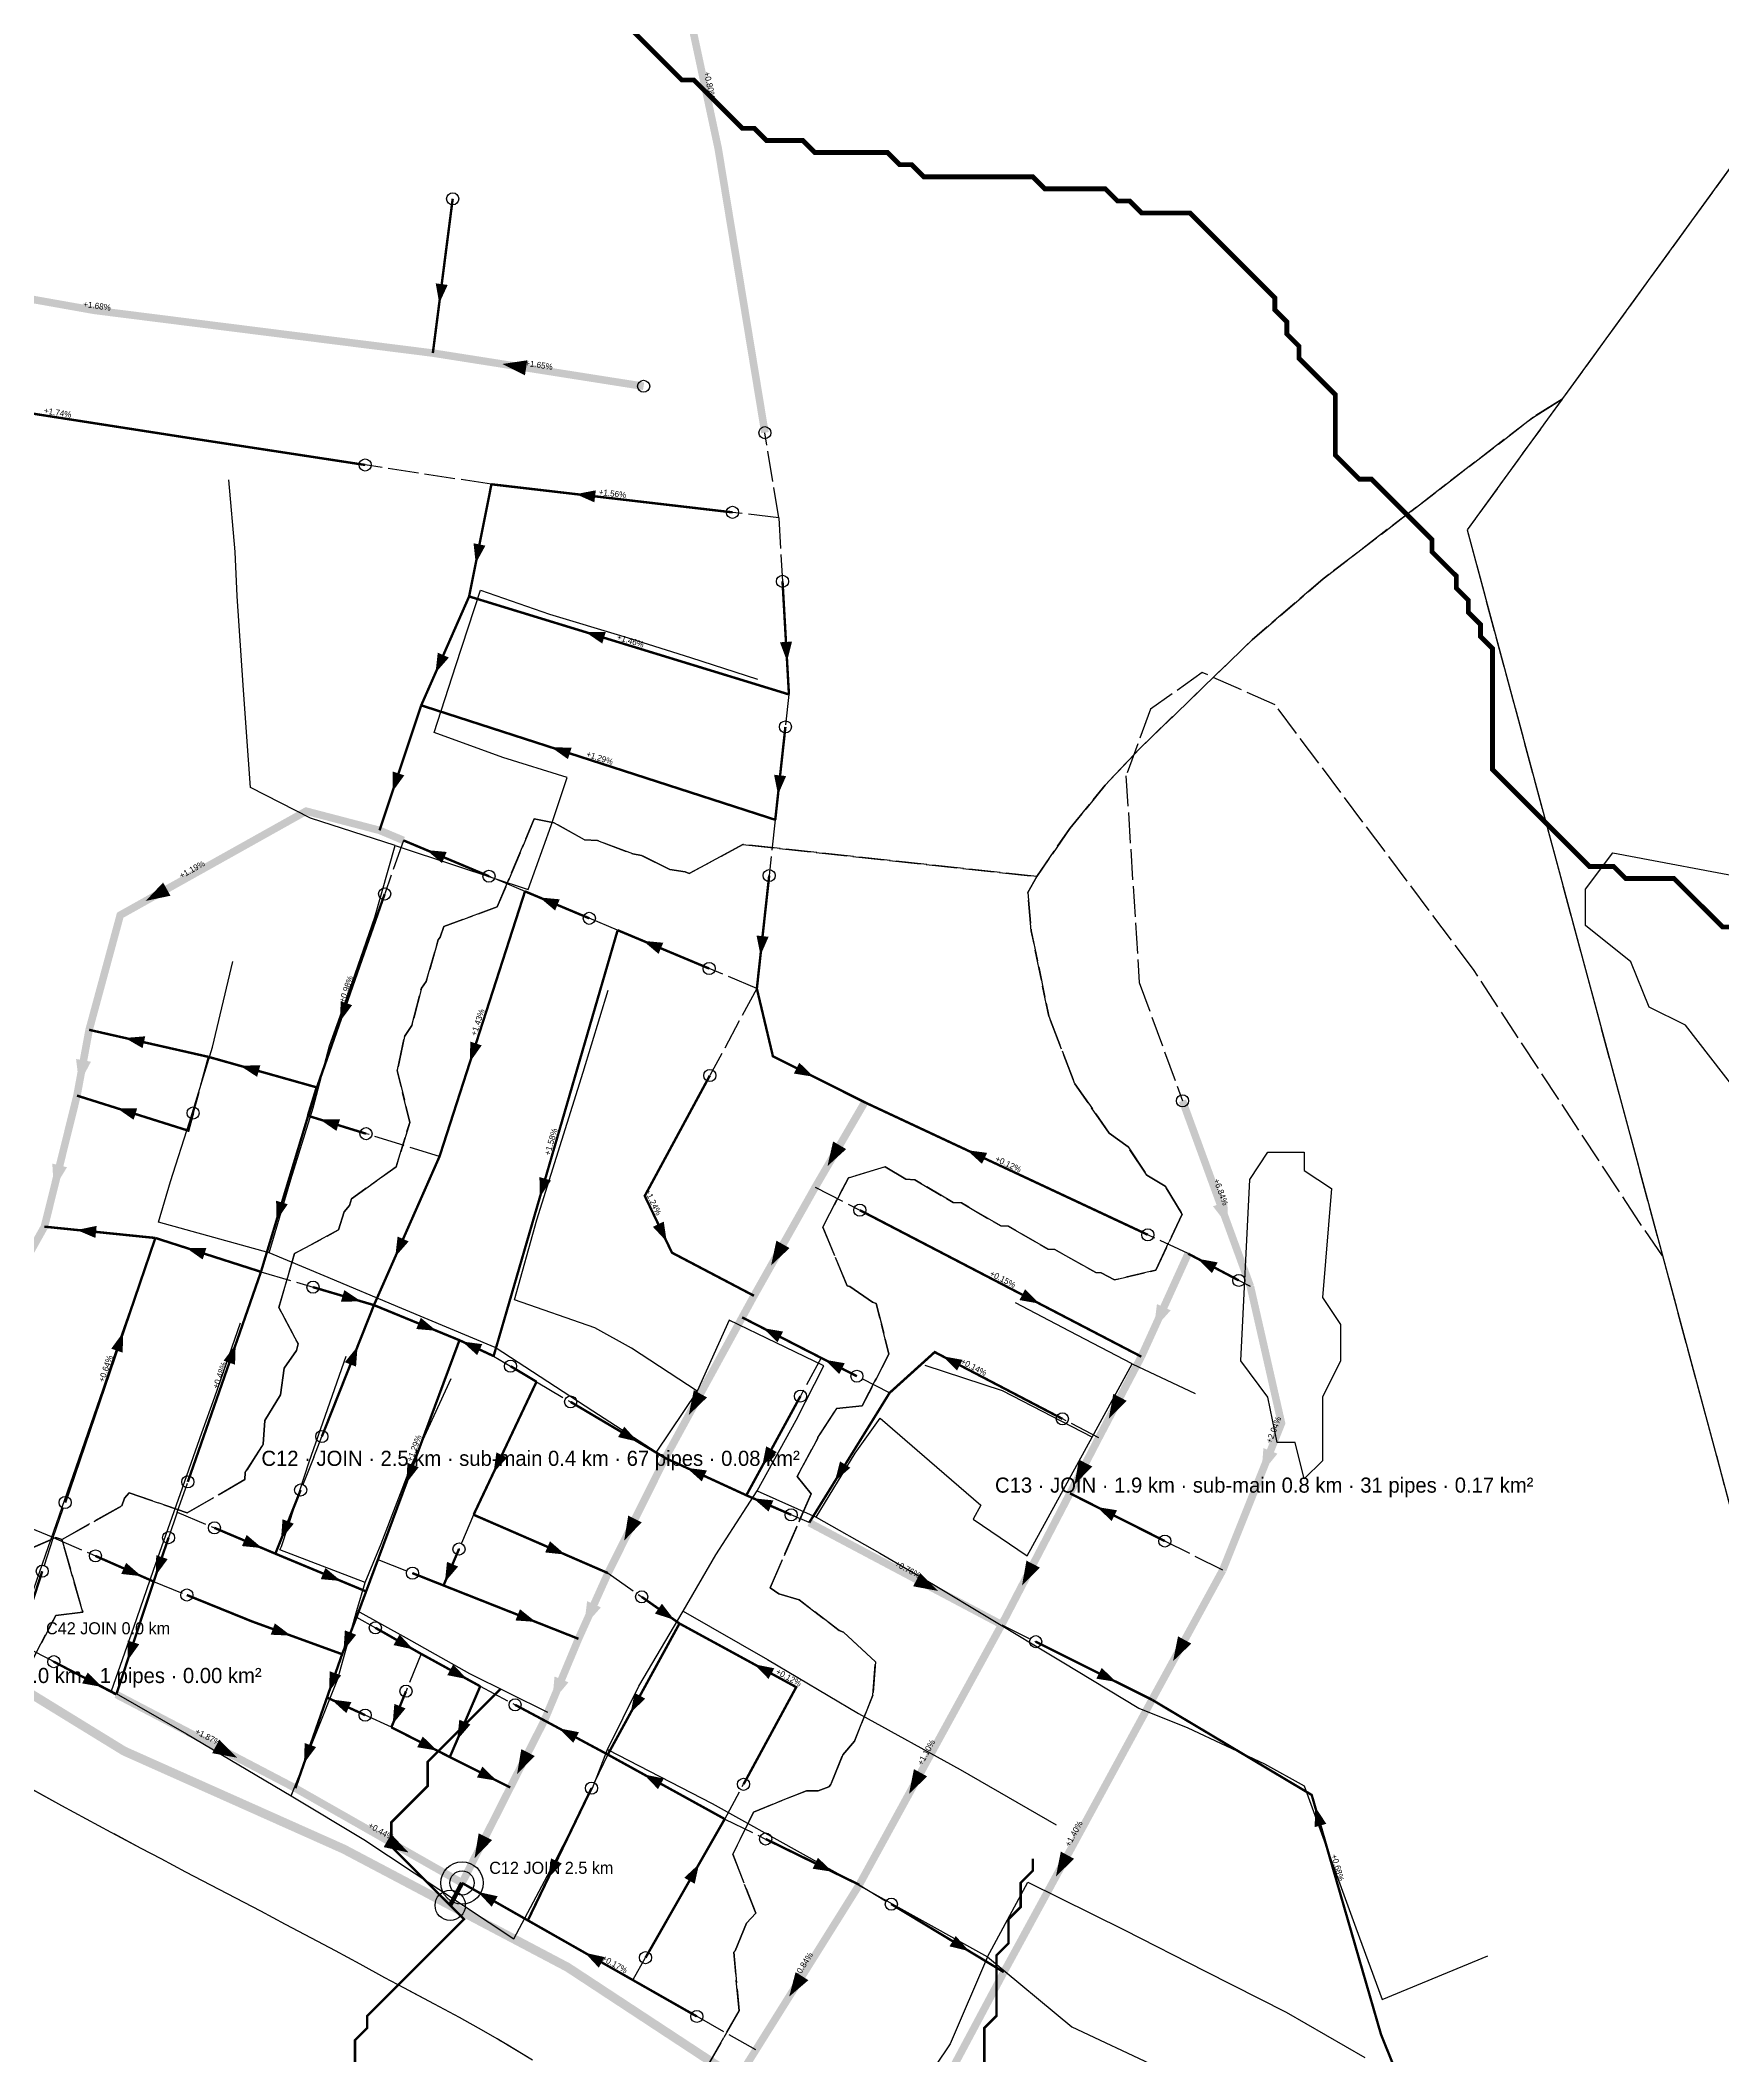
# Model space of a CAD drawing. Header units: metres. Extents: x 442821 to 452274, y 2561971 to 2571293.
# Drawn here: x 450736 to 451292, y 2567239 to 2567906 of the extents above; entities that cross this region are included whole.
import ezdxf
from ezdxf.enums import TextEntityAlignment as Align

# ---------------------------------------------------------------- set-up
doc = ezdxf.new("R2010")
doc.units = ezdxf.units.M
doc.header["$LTSCALE"] = 8
doc.linetypes.add('DASHDOT', pattern=[3.556, 2.54, -0.508, 0, -0.508])
doc.linetypes.add('DASHED', pattern=[1.524, 1.27, -0.254])
for name, color, linetype in [('A_ARROWS', 7, 'Continuous'), ('A_BUILT_2006', 252, 'Continuous'), ('A_CATCH_LABEL', 7, 'Continuous'), ('A_CATCHMENTS', 7, 'Continuous'), ('A_DROPPED', 1, 'Continuous'), ('A_ENVELOPE', 3, 'Continuous'), ('A_GRADIENT', 8, 'Continuous'), ('A_HEAD_GAP', 8, 'Continuous'), ('A_HEADS', 8, 'Continuous'), ('A_JOIN_LINK', 6, 'Continuous'), ('A_MAIN_PIPE', 5, 'Continuous'), ('A_OUTLET_LABEL', 7, 'Continuous'), ('A_OUTLETS', 7, 'Continuous'), ('A_STREAMS', 5, 'Continuous'), ('A_WADI', 4, 'Continuous')]:
    doc.layers.add(name, color=color, linetype=linetype)

msp = doc.modelspace()

# ---------------------------------------------------------------- linework, layer by layer
at = {"layer": 'A_ARROWS', "color": 2}
for points in [[(450867.85, 2567818.76), (450866.68, 2567825.36), (450870.65, 2567824.85)], [(450888.66, 2567798.7), (450896.96, 2567799.92), (450896.18, 2567794.98)], [(450913.01, 2567755.67), (450919.6, 2567756.92), (450919.13, 2567752.94)], [(450879.9, 2567732.74), (450879.19, 2567739.41), (450883.11, 2567738.63)], [(450916.2, 2567710.04), (450922.9, 2567710.08), (450921.73, 2567706.25)], [(450866.62, 2567696.56), (450867.36, 2567703.23), (450871.03, 2567701.62)], [(450982.83, 2567700.39), (450980.47, 2567706.67), (450984.46, 2567706.89)], [(450904.9, 2567671.91), (450911.61, 2567671.85), (450910.38, 2567668.04)], [(450852.37, 2567657.21), (450852.49, 2567663.92), (450856.28, 2567662.65)], [(450979.84, 2567656.28), (450978.54, 2567662.86), (450982.52, 2567662.43)], [(450863.63, 2567637.96), (450870.31, 2567637.33), (450868.76, 2567633.64)], [(450770.8, 2567621.14), (450776.56, 2567627.22), (450779, 2567622.86)], [(450835.04, 2567581.28), (450835.27, 2567587.98), (450839.05, 2567586.66)], [(450763.97, 2567575.82), (450770.65, 2567576.36), (450769.77, 2567572.46)], [(450748.79, 2567560.55), (450747.79, 2567568.87), (450752.7, 2567567.96)], [(450802.02, 2567566.62), (450808.72, 2567566.81), (450807.63, 2567562.96)], [(450761.3, 2567552.6), (450768.01, 2567552.59), (450766.81, 2567548.77)], [(450828.34, 2567548.89), (450835.04, 2567548.91), (450833.86, 2567545.09)], [(450740.43, 2567525.91), (450739.93, 2567534.27), (450744.79, 2567533.07)], [(450813.99, 2567515.29), (450813.93, 2567521.99), (450817.76, 2567520.83)], [(450748.02, 2567512.33), (450754.59, 2567513.67), (450754.18, 2567509.69)], [(450784.15, 2567506.42), (450790.86, 2567506.37), (450789.64, 2567502.56)], [(450763.37, 2567478.47), (450763.19, 2567471.77), (450759.41, 2567473.06)], [(450800.55, 2567474.47), (450800.34, 2567467.77), (450796.56, 2567469.09)]]:
    msp.add_solid(points, dxfattribs=at)
at = {"layer": 'A_ARROWS', "color": 3}
for points in [[(450901.01, 2567622.29), (450907.69, 2567621.66), (450906.14, 2567617.97)], [(450974.04, 2567603.12), (450972.74, 2567609.7), (450976.72, 2567609.27)], [(450935.23, 2567607.94), (450941.9, 2567607.31), (450940.36, 2567603.62)], [(450878.03, 2567567.9), (450878.09, 2567574.61), (450881.89, 2567573.38)], [(450991.7, 2567562.97), (450985.09, 2567564.05), (450986.88, 2567567.63)], [(450996.18, 2567533.42), (450998.05, 2567541.59), (451002.37, 2567539.07)], [(451042.31, 2567538.72), (451048.96, 2567537.82), (451047.26, 2567534.19)], [(450901.1, 2567523.12), (450900.97, 2567529.82), (450904.81, 2567528.7)], [(450943.04, 2567508.46), (450938.47, 2567513.37), (450942.07, 2567515.1)], [(450853.32, 2567503.49), (450854.08, 2567510.15), (450857.74, 2567508.53)], [(450977.55, 2567500.59), (450979.3, 2567508.79), (450983.66, 2567506.34)], [(450842.04, 2567488.72), (450835.34, 2567488.61), (450836.47, 2567492.45)], [(450866.92, 2567478.98), (450860.24, 2567479.57), (450861.76, 2567483.27)], [(450875.42, 2567475.44), (450882.06, 2567474.56), (450880.38, 2567470.94)], [(450974.89, 2567479.87), (450981.5, 2567478.73), (450979.67, 2567475.17)], [(450840.84, 2567473.81), (450840.34, 2567467.13), (450836.63, 2567468.6)], [(450995.3, 2567469.41), (451001.9, 2567468.26), (451000.08, 2567464.7)], [(450950.34, 2567451.13), (450951.99, 2567459.35), (450956.37, 2567456.95)], [(450933.5, 2567442.3), (450926.97, 2567443.84), (450929.01, 2567447.28)], [(450856.97, 2567428.6), (450857.33, 2567435.3), (450861.08, 2567433.9)], [(450885.82, 2567432.13), (450886.74, 2567438.77), (450890.36, 2567437.06)], [(450974.61, 2567434.2), (450975.92, 2567440.77), (450979.44, 2567438.86)], [(450949.66, 2567433.66), (450956.31, 2567432.8), (450954.64, 2567429.17)], [(450971.63, 2567423.6), (450978.3, 2567422.89), (450976.71, 2567419.22)], [(450815.54, 2567409.98), (450816.04, 2567416.66), (450819.76, 2567415.19)], [(450928.99, 2567409.6), (450930.31, 2567417.87), (450934.79, 2567415.65)], [(450809.3, 2567407.13), (450802.62, 2567407.79), (450804.19, 2567411.47)], [(450909.53, 2567404.97), (450902.87, 2567405.69), (450904.46, 2567409.36)], [(450769.4, 2567397.84), (450762.73, 2567398.58), (450764.34, 2567402.24)], [(450774.12, 2567398.08), (450774.29, 2567404.78), (450778.08, 2567403.49)], [(450869.74, 2567395.91), (450870.41, 2567402.58), (450874.09, 2567401.01)], [(450835.36, 2567396.24), (450828.69, 2567396.86), (450830.22, 2567400.55)], [(450915.73, 2567381.25), (450916.73, 2567389.57), (450921.29, 2567387.52)], [(450945.54, 2567383.4), (450939.15, 2567385.45), (450941.46, 2567388.72)], [(450818.83, 2567378.18), (450812.13, 2567378.48), (450813.5, 2567382.24)], [(450899.75, 2567382.71), (450893.06, 2567383.2), (450894.53, 2567386.92)], [(450764.77, 2567369.86), (450764.88, 2567376.56), (450768.68, 2567375.31)], [(450836.2, 2567373.22), (450836.65, 2567379.91), (450840.38, 2567378.46)], [(450859.28, 2567373.61), (450852.73, 2567375.04), (450854.72, 2567378.52)], [(450877.09, 2567363.79), (450870.52, 2567365.11), (450872.44, 2567368.62)], [(450972.03, 2567368.69), (450978.61, 2567367.38), (450976.69, 2567363.87)], [(450756.36, 2567361.2), (450749.77, 2567362.39), (450751.62, 2567365.94)], [(450831.42, 2567359.66), (450831.64, 2567366.37), (450835.42, 2567365.05)], [(450905.18, 2567356.31), (450905.96, 2567364.65), (450910.57, 2567362.73)], [(450832.15, 2567357.06), (450838.8, 2567356.19), (450837.12, 2567352.56)], [(450852.46, 2567348.92), (450853, 2567355.61), (450856.71, 2567354.1)], [(450931.12, 2567352.68), (450932.44, 2567359.25), (450935.95, 2567357.33)], [(450873.8, 2567343.7), (450874.48, 2567350.37), (450878.16, 2567348.8)], [(450801.03, 2567337.8), (450792.78, 2567339.3), (450795.1, 2567343.73)], [(450823.14, 2567335.94), (450823.36, 2567342.64), (450827.14, 2567341.33)], [(450867.19, 2567340.14), (450860.58, 2567341.26), (450862.39, 2567344.83)], [(450907.46, 2567347.51), (450914.04, 2567346.24), (450912.15, 2567342.72)], [(450893.57, 2567332.37), (450894.97, 2567340.63), (450899.42, 2567338.37)], [(450886.91, 2567330.18), (450880.3, 2567331.28), (450882.09, 2567334.85)], [(450935.52, 2567332.26), (450942.09, 2567330.92), (450940.16, 2567327.41)], [(450857.68, 2567306.45), (450849.49, 2567308.23), (450851.96, 2567312.58)], [(450879.5, 2567304.55), (450880.88, 2567312.82), (450885.34, 2567310.57)], [(450903.82, 2567297.89), (450904.8, 2567304.52), (450908.4, 2567302.79)], [(450953.74, 2567302.67), (450952.3, 2567296.12), (450948.83, 2567298.1)], [(450880.61, 2567293.42), (450887.16, 2567291.99), (450885.18, 2567288.51)], [(450916, 2567273.29), (450922.56, 2567271.86), (450920.58, 2567268.38)]]:
    msp.add_solid(points, dxfattribs=at)
at = {"layer": 'A_ARROWS', "color": 1}
for points in [[(451128.74, 2567513.49), (451123.64, 2567520.15), (451128.34, 2567521.86)], [(451118.58, 2567502.82), (451125.17, 2567501.6), (451123.3, 2567498.06)], [(451066.27, 2567487.96), (451059.67, 2567489.14), (451061.51, 2567492.69)], [(451104.06, 2567479.5), (451105.1, 2567487.82), (451109.65, 2567485.75)], [(451034.27, 2567470.56), (451040.87, 2567469.37), (451039.01, 2567465.83)], [(451089.18, 2567449.89), (451090.68, 2567458.14), (451095.1, 2567455.82)], [(450998.67, 2567429.3), (451000.34, 2567435.79), (451003.74, 2567433.69)], [(451077.85, 2567428.13), (451079.31, 2567436.38), (451083.75, 2567434.08)], [(451139.65, 2567431.83), (451140.3, 2567440.18), (451144.94, 2567438.33)], [(451085.31, 2567420.71), (451091.93, 2567419.62), (451090.13, 2567416.05)], [(451060.5, 2567394.73), (451061.97, 2567402.98), (451066.41, 2567400.67)], [(451032.75, 2567392.95), (451024.51, 2567394.49), (451026.86, 2567398.9)], [(451110.43, 2567369.72), (451112.07, 2567377.94), (451116.46, 2567375.54)], [(451091.67, 2567362.87), (451085.05, 2567363.94), (451086.84, 2567367.51)], [(451023.12, 2567325.8), (451024.77, 2567334.02), (451029.16, 2567331.62)], [(451157.4, 2567321.55), (451161.1, 2567315.95), (451157.26, 2567314.84)], [(450997.91, 2567300.08), (450991.28, 2567301.09), (450993.04, 2567304.69)], [(451071.71, 2567298.53), (451073.33, 2567306.75), (451077.73, 2567304.37)], [(451043.04, 2567273.82), (451036.53, 2567275.42), (451038.6, 2567278.84)], [(450983.52, 2567258.77), (450985.65, 2567266.88), (450989.88, 2567264.23)]]:
    msp.add_solid(points, dxfattribs=at)
at = {"layer": 'A_BUILT_2006', "color": 252}
for points in [[(450800.43, 2567736.58), (450798.34, 2567760.36)], [(450801.04, 2567721.92), (450800.43, 2567736.58)], [(450803.06, 2567692.45), (450801.04, 2567721.92)], [(450873.38, 2567698.95), (450881.49, 2567723.86)], [(450881.49, 2567723.86), (450904.32, 2567715.96)], [(450904.32, 2567715.96), (450928.84, 2567708.62)], [(450928.84, 2567708.62), (450950.93, 2567701.59)], [(450866.16, 2567676.82), (450873.38, 2567698.95)], [(450950.93, 2567701.59), (450973.06, 2567694.5)], [(450804.14, 2567676.97), (450803.06, 2567692.45)], [(450805.42, 2567658.65), (450804.14, 2567676.97)], [(450888.9, 2567668.53), (450866.16, 2567676.82)], [(450910.09, 2567661.98), (450888.9, 2567668.53)], [(450904.86, 2567646.06), (450910.09, 2567661.98)], [(450825.32, 2567648.46), (450805.42, 2567658.65)], [(450853.32, 2567639.45), (450825.32, 2567648.46)], [(450897.22, 2567624.97), (450904.86, 2567646.06)], [(450846.52, 2567615.75), (450853.32, 2567639.45)], [(450853.32, 2567639.45), (450873.57, 2567632.78)], [(450873.57, 2567632.78), (450897.22, 2567624.97)], [(450838.22, 2567591.58), (450846.52, 2567615.75)], [(450792.89, 2567572.73), (450799.64, 2567601.11)], [(450831.56, 2567573.25), (450838.22, 2567591.58)], [(450915.38, 2567564.5), (450923.69, 2567591.58)], [(450785.24, 2567548.02), (450792.89, 2567572.73), (450792.89, 2567572.73)], [(450826.15, 2567552.76), (450831.56, 2567573.25)], [(450906.57, 2567536.43), (450915.38, 2567564.5)], [(450818.76, 2567528.98), (450826.15, 2567552.76)], [(450779.03, 2567528.39), (450785.24, 2567548.02)], [(450900.14, 2567515.72), (450906.57, 2567536.43)], [(450775, 2567514.96), (450779.03, 2567528.39)], [(450811.62, 2567504.75), (450818.76, 2567528.98)], [(450892.68, 2567489.2), (450900.14, 2567515.72)], [(450811.62, 2567504.75), (450775, 2567514.96)], [(450829.83, 2567497.13), (450811.62, 2567504.75)], [(450761.63, 2567474.08), (450761.63, 2567474.08), (450769.09, 2567495.42)], [(450855.45, 2567486.4), (450829.83, 2567497.13)], [(450919.32, 2567479.92), (450892.68, 2567489.2)], [(450886.3, 2567473.49), (450855.45, 2567486.4)], [(450963.71, 2567482.48), (450953.15, 2567459.04)], [(450994.96, 2567467.36), (450979.28, 2567474.95), (450963.71, 2567482.48)], [(451076.18, 2567478.91), (451058.32, 2567488.25)], [(450793.64, 2567457.17), (450802.2, 2567481.61)], [(450931.36, 2567473.22), (450919.32, 2567479.92)], [(451096.93, 2567468.05), (451076.18, 2567478.91)], [(450756.71, 2567459.76), (450761.63, 2567474.08)], [(450824.89, 2567435.7), (450837.06, 2567470.57)], [(450918.66, 2567452.42), (450886.3, 2567473.49)], [(450953.15, 2567459.04), (450931.36, 2567473.22)], [(450858.65, 2567434.63), (450871.78, 2567463.26)], [(450985.81, 2567449.48), (450994.96, 2567467.36)], [(451054.1, 2567459.18), (451028.53, 2567467.52)], [(451083.68, 2567443.86), (451096.93, 2567468.05)], [(451096.93, 2567468.05), (451117.73, 2567458.3)], [(450748.72, 2567436.55), (450756.71, 2567459.76)], [(450789.38, 2567445.21), (450793.64, 2567457.17)], [(450953.15, 2567459.04), (450939.6, 2567438.79)], [(451083.68, 2567443.86), (451054.1, 2567459.18)], [(450939.6, 2567438.79), (450918.66, 2567452.42)], [(450972.92, 2567426.03), (450985.81, 2567449.48)], [(451005.33, 2567438.51), (451013.61, 2567450.13)], [(451013.61, 2567450.13), (451032.35, 2567433.89)], [(450782.33, 2567425.21), (450789.38, 2567445.21)], [(451062.16, 2567404.6), (451083.68, 2567443.86)], [(450737.7, 2567404.73), (450748.72, 2567436.55)], [(450820.14, 2567421.05), (450824.89, 2567435.7)], [(450992.48, 2567417.32), (451005.33, 2567438.51)], [(450848.64, 2567408.53), (450858.65, 2567434.63)], [(451032.35, 2567433.89), (451046.92, 2567421.27), (451044.38, 2567416.64)], [(450773.4, 2567399.85), (450782.33, 2567425.21)], [(450959.27, 2567404.88), (450972.92, 2567426.03)], [(450972.92, 2567426.03), (450992.48, 2567417.32)], [(450815.11, 2567406.53), (450815.74, 2567407.61), (450820.14, 2567421.05)], [(450992.48, 2567417.32), (451013.54, 2567405.41)], [(451044.38, 2567416.64), (451062.16, 2567404.6)], [(450843.36, 2567395.73), (450848.64, 2567408.53)], [(450727.8, 2567376.11), (450737.7, 2567404.73)], [(450843.36, 2567395.73), (450815.11, 2567406.53)], [(450948.45, 2567386.29), (450959.27, 2567404.88)], [(451013.54, 2567405.41), (451031.2, 2567395.08)], [(450766.87, 2567380.95), (450773.4, 2567399.85)], [(450840.56, 2567386.51), (450843.36, 2567395.73)], [(451031.2, 2567395.08), (451049.25, 2567384.27)], [(450834.3, 2567363.92), (450840.56, 2567386.51)], [(450840.56, 2567386.51), (450856.91, 2567377.47)], [(450933.82, 2567361.45), (450948.45, 2567386.29)], [(450948.45, 2567386.29), (450976.39, 2567370.29)], [(451049.25, 2567384.27), (451073.72, 2567369.52)], [(450727.8, 2567376.11), (450759.5, 2567359.94)], [(450759.5, 2567359.94), (450766.87, 2567380.95)], [(450856.91, 2567377.47), (450877.84, 2567365.6)], [(450976.39, 2567370.29), (451006.46, 2567352.41)], [(451073.72, 2567369.52), (451099.1, 2567354.23)], [(450818.87, 2567325.23), (450834.3, 2567363.92)], [(450877.84, 2567365.6), (450903.64, 2567352.83)], [(450759.5, 2567359.94), (450784.33, 2567345.73)], [(450923.52, 2567340.54), (450933.82, 2567361.45)], [(451006.46, 2567352.41), (451040.02, 2567333.85)], [(451099.1, 2567354.23), (451115.34, 2567347.7)], [(450784.33, 2567345.73), (450818.87, 2567325.23)], [(451115.34, 2567347.7), (451140.66, 2567335.81)], [(450918.47, 2567327.68), (450923.52, 2567340.54)], [(450923.52, 2567340.54), (450958.11, 2567322.62)], [(451140.66, 2567335.81), (451153.77, 2567328.46), (451158.64, 2567315.11)], [(451040.02, 2567333.85), (451071.84, 2567315.62)], [(450818.87, 2567325.23), (450842.93, 2567310.75)], [(450906.43, 2567303.99), (450918.47, 2567327.68)], [(450958.11, 2567322.62), (450988.19, 2567305.87)], [(450842.93, 2567310.75), (450867.71, 2567294.32)], [(451158.64, 2567315.11), (451170.9, 2567281.53)], [(450892.49, 2567277.9), (450906.43, 2567303.99)], [(450988.19, 2567305.87), (451019.57, 2567288.39)], [(451049.13, 2567271.93), (451062.38, 2567296.62)], [(451062.38, 2567296.62), (451094.28, 2567280.88)], [(450867.71, 2567294.32), (450892.49, 2567277.9)], [(451019.57, 2567288.39), (451049.13, 2567271.93)], [(451094.28, 2567280.88), (451121.09, 2567267.16)], [(451170.9, 2567281.53), (451179.55, 2567257.84)], [(451049.13, 2567271.93), (451036.73, 2567243.19)], [(451049.13, 2567271.93), (451076.99, 2567248.85)], [(451179.55, 2567257.84), (451214.46, 2567272.31)], [(451121.09, 2567267.16), (451147.87, 2567253.6)], [(451076.99, 2567248.85), (451104.63, 2567235.82)], [(451147.87, 2567253.6), (451173.78, 2567238.61)], [(451036.73, 2567243.19), (451022.36, 2567221.66)]]:
    msp.add_lwpolyline(points, dxfattribs=at)
at = {"layer": 'A_CATCHMENTS', "color": 2, "linetype": 'DASHED'}
msp.add_lwpolyline([(451933.14, 2568743.69), (451239.01, 2567787.03), (451229.54, 2567781.12), (451160.02, 2567727.6), (451136.58, 2567707.51), (451099.23, 2567671.36), (451087.96, 2567659.38), (451076.34, 2567645.12), (451065.35, 2567629.2), (450968.21, 2567639.8), (450950.47, 2567630.16), (450949.13, 2567630.79), (450944.12, 2567631.53), (450934.72, 2567636.2), (450931.87, 2567636.66), (450920.14, 2567641.08), (450915.83, 2567641.32), (450905.89, 2567646.97), (450899.27, 2567648.31), (450887.05, 2567619.19), (450869.37, 2567612.69), (450868.2, 2567609.14), (450867.53, 2567608.26), (450863.54, 2567594.52), (450861.93, 2567592.26), (450858.81, 2567579.91), (450856.4, 2567576.25), (450854.03, 2567565.33), (450853.9, 2567565.1), (450858.11, 2567547.89), (450853.57, 2567533.21), (450838.83, 2567522.67), (450838.15, 2567520.43), (450836.37, 2567518.33), (450834.57, 2567512.34), (450820.03, 2567504.5), (450814.79, 2567486.69), (450821.17, 2567474.63), (450820.7, 2567472.47), (450816.55, 2567466.61), (450815.34, 2567457.83), (450810.16, 2567449.37), (450809.67, 2567441.47), (450803.7, 2567432.16), (450803.53, 2567429.76), (450784.53, 2567418.77), (450765.31, 2567425.39), (450763.76, 2567423.67), (450762.89, 2567421.11), (450743.11, 2567409.93), (450741.09, 2567410.61), (450718.96, 2567400.94)], dxfattribs=at)
at = {"layer": 'A_CATCHMENTS', "color": 1, "linetype": 'DASHED'}
msp.add_lwpolyline([(450956.9, 2567236.43), (450966.96, 2567254.13), (450965.2, 2567273.47), (450965.64, 2567273.97), (450969.38, 2567283.05), (450972.5, 2567286.38), (450964.9, 2567305.87), (450971.72, 2567319.81), (450989.25, 2567326.89), (450993.13, 2567326.84), (450996.65, 2567328.18), (450997.26, 2567328.89), (451001.23, 2567338.71), (451005.09, 2567343.24), (451011.2, 2567358.53), (451012.05, 2567369.53), (451001.49, 2567379.28), (451000.1, 2567379.9), (450986.79, 2567389.98), (450980.11, 2567391.98), (450977.24, 2567393.99), (450990.76, 2567425.06), (450986.2, 2567430.84), (450992.99, 2567443.45), (450992.97, 2567443.64), (450999.19, 2567453.29), (451007.69, 2567454.12), (451016.49, 2567471.29), (451012.31, 2567488.03), (451011.06, 2567488.47), (451003.6, 2567493.63), (451002.71, 2567493.86), (450994.63, 2567513.3), (451003.09, 2567529.55), (451015.23, 2567533.22), (451022.06, 2567529.08), (451025.03, 2567528.94), (451037.76, 2567521.38), (451040.45, 2567521.25), (451053.47, 2567513.69), (451055.87, 2567513.57), (451069.18, 2567505.99), (451071.3, 2567505.89), (451084.88, 2567498.3), (451086.72, 2567498.2), (451091.12, 2567495.79), (451104.75, 2567499.06), (451113.41, 2567517.56), (451107.85, 2567526.85), (451101.8, 2567530.41), (451095.59, 2567539.78), (451089.31, 2567544.37), (451077.94, 2567560.69), (451069.36, 2567582.99), (451063.57, 2567611.26), (451062.47, 2567623.92), (451065.35, 2567629.2), (451076.34, 2567645.12), (451087.96, 2567659.38), (451099.23, 2567671.36), (451136.58, 2567707.51), (451160.02, 2567727.6), (451229.54, 2567781.12), (451239.01, 2567787.03), (451207.65, 2567743.81), (451363.11, 2567166.15)], dxfattribs=at)
at = {"layer": 'A_CATCHMENTS', "color": 3, "linetype": 'DASHED'}
for points in [[(450716.05, 2567337.09), (450741.06, 2567384.83), (450741.06, 2567384.83), (450750.02, 2567385.97), (450743.11, 2567409.93), (450762.89, 2567421.11), (450763.76, 2567423.67), (450765.31, 2567425.39), (450784.53, 2567418.77), (450803.53, 2567429.76), (450803.7, 2567432.16), (450809.67, 2567441.47), (450810.16, 2567449.37), (450815.34, 2567457.83), (450816.55, 2567466.61), (450820.7, 2567472.47), (450821.17, 2567474.63), (450814.79, 2567486.69), (450820.03, 2567504.5), (450834.57, 2567512.34), (450836.37, 2567518.33), (450838.15, 2567520.43), (450838.83, 2567522.67), (450853.57, 2567533.21), (450858.11, 2567547.89), (450853.9, 2567565.1), (450854.03, 2567565.33), (450856.4, 2567576.25), (450858.81, 2567579.91), (450861.93, 2567592.26), (450863.54, 2567594.52), (450867.53, 2567608.26), (450868.2, 2567609.14), (450869.37, 2567612.69), (450887.05, 2567619.19), (450899.27, 2567648.31), (450905.89, 2567646.97), (450915.83, 2567641.32), (450920.14, 2567641.08), (450931.87, 2567636.66), (450934.72, 2567636.2), (450944.12, 2567631.53), (450949.13, 2567630.79), (450950.47, 2567630.16), (450968.21, 2567639.8), (451065.35, 2567629.2), (451062.47, 2567623.92), (451063.57, 2567611.26), (451069.36, 2567582.99), (451077.94, 2567560.69), (451089.31, 2567544.37), (451095.59, 2567539.78), (451101.8, 2567530.41), (451107.85, 2567526.85), (451113.41, 2567517.56), (451104.75, 2567499.06), (451091.12, 2567495.79), (451086.72, 2567498.2), (451084.88, 2567498.3), (451071.3, 2567505.89), (451069.18, 2567505.99), (451055.87, 2567513.57), (451053.47, 2567513.69), (451040.45, 2567521.25), (451037.76, 2567521.38), (451025.03, 2567528.94), (451022.06, 2567529.08), (451015.23, 2567533.22), (451003.09, 2567529.55), (450994.63, 2567513.3), (451002.71, 2567493.86), (451003.6, 2567493.63), (451011.06, 2567488.47), (451012.31, 2567488.03), (451016.49, 2567471.29), (451007.69, 2567454.12), (450999.19, 2567453.29), (450992.97, 2567443.64), (450992.99, 2567443.45), (450986.2, 2567430.84), (450990.76, 2567425.06), (450977.24, 2567393.99), (450980.11, 2567391.98), (450986.79, 2567389.98), (451000.1, 2567379.9), (451001.49, 2567379.28), (451012.05, 2567369.53), (451011.2, 2567358.53), (451005.09, 2567343.24), (451001.23, 2567338.71), (450997.26, 2567328.89), (450996.65, 2567328.18), (450993.13, 2567326.84), (450989.25, 2567326.89), (450971.72, 2567319.81), (450964.9, 2567305.87), (450972.5, 2567286.38), (450969.38, 2567283.05), (450965.64, 2567273.97), (450965.2, 2567273.47), (450966.96, 2567254.13), (450956.9, 2567236.43)], [(450898.64, 2567237.82), (450886.99, 2567244.81), (450882.63, 2567247.32), (450874.5, 2567251.84), (450866.31, 2567256.27), (450856.09, 2567261.73), (450849.89, 2567265.06), (450841.69, 2567269.48), (450833.5, 2567273.89), (450825.64, 2567278.1), (450817.07, 2567282.66), (450808.84, 2567287), (450800.6, 2567291.33), (450792.36, 2567295.66), (450784.11, 2567299.98), (450775.88, 2567304.32), (450769.33, 2567307.79), (450759.44, 2567313.07), (450751.24, 2567317.49), (450743.07, 2567321.94), (450733.5, 2567327.23)]]:
    msp.add_lwpolyline(points, dxfattribs=at)
at = {"layer": 'A_CATCHMENTS', "color": 1, "linetype": 'DASHED'}
msp.add_lwpolyline([(450727.2, 2567389.34), (450718.96, 2567400.94), (450741.09, 2567410.61), (450743.11, 2567409.93), (450750.02, 2567385.97), (450741.06, 2567384.83), (450716.05, 2567337.09), (450710.61, 2567340.19), (450702.54, 2567344.82), (450701.98, 2567345.14), (450727.2, 2567389.34)], close=True, dxfattribs=at)
at = {"layer": 'A_DROPPED', "color": 1, "const_width": 1}
msp.add_lwpolyline([(450827.41, 2567559.46), (450824.51, 2567550.07)], dxfattribs=at)
at = {"layer": 'A_ENVELOPE', "color": 3}
for points in [[(451933.14, 2568743.69), (451207.65, 2567743.81), (451463.44, 2566793.35)], [(450898.64, 2567237.82), (450886.99, 2567244.81), (450882.63, 2567247.32), (450874.5, 2567251.84), (450866.31, 2567256.27), (450856.09, 2567261.73), (450849.89, 2567265.06), (450841.69, 2567269.48), (450833.5, 2567273.89), (450825.64, 2567278.1), (450817.07, 2567282.66), (450808.84, 2567287), (450800.6, 2567291.33), (450792.36, 2567295.66), (450784.11, 2567299.98), (450775.88, 2567304.32), (450769.33, 2567307.79), (450759.44, 2567313.07), (450751.24, 2567317.49), (450743.07, 2567321.94), (450733.5, 2567327.23)]]:
    msp.add_lwpolyline(points, dxfattribs=at)
at = {"layer": 'A_HEAD_GAP', "color": 8, "linetype": 'DASHED'}
for points in [[(450980.13, 2567747.85), (450975.51, 2567775.98)], [(450885.1, 2567758.92), (450843.38, 2567765.31)], [(450980.13, 2567747.85), (450964.79, 2567749.64)], [(450980.13, 2567747.85), (450981.33, 2567726.82)], [(451272.25, 2567503.79), (451264.68, 2567514.75), (451209.74, 2567598.43), (451144.17, 2567685.98), (451120.03, 2567696.68), (451102.98, 2567684.51), (451094.87, 2567662.56), (451099.24, 2567594.19), (451113.55, 2567555.05)], [(450983.45, 2567689.43), (450982.28, 2567678.68)], [(450978.93, 2567647.97), (450976.92, 2567629.51)], [(450856.01, 2567641.16), (450849.81, 2567623.44)], [(450896.2, 2567624.3), (450884.29, 2567629.3)], [(450926.82, 2567611.46), (450917.45, 2567615.39)], [(450972.84, 2567592.16), (450957.07, 2567598.78)], [(450972.84, 2567592.16), (450957.3, 2567563.39)], [(450791.51, 2567569.58), (450786.47, 2567551)], [(450867.95, 2567536.65), (450843.64, 2567544.16)], [(450992.17, 2567526.53), (451006.89, 2567518.87)], [(451115.42, 2567504.49), (451102.09, 2567510.73)], [(450808.91, 2567498.48), (450826.12, 2567493.41)], [(451136.01, 2567493.61), (451132.17, 2567495.64)], [(450885.82, 2567470.62), (450891.42, 2567467.27)], [(450994.14, 2567470), (450987.27, 2567457.39)], [(450900, 2567462.14), (450911.28, 2567455.46)], [(451016.7, 2567458.43), (451005.93, 2567463.95)], [(451085.87, 2567443.58), (451073.84, 2567449.87)], [(450826.35, 2567437.24), (450829.04, 2567444.02)], [(450826.35, 2567437.24), (450822.03, 2567426.34)], [(450781.25, 2567419.04), (450784.73, 2567429.03)], [(450740.25, 2567410.65), (450744.19, 2567422.2)], [(450781.25, 2567419.04), (450778.37, 2567410.57)], [(450781.25, 2567419.04), (450793.52, 2567413.82)], [(450879.21, 2567418.15), (450874.38, 2567406.81)], [(450990.16, 2567415.54), (450984.2, 2567418.14)], [(450740.25, 2567410.65), (450729.88, 2567414.89)], [(450740.25, 2567410.65), (450736.62, 2567399.47)], [(450740.25, 2567410.65), (450754.18, 2567404.53)], [(451126.85, 2567399.81), (451107.71, 2567409.45)], [(450847.59, 2567403.35), (450858.99, 2567398.84)], [(450773.44, 2567396.06), (450784.39, 2567391.61)], [(450923.64, 2567398.84), (450934.78, 2567390.99)], [(450840.52, 2567384.31), (450846.73, 2567380.77)], [(451053.78, 2567381.79), (451065.02, 2567376.17)], [(450728.86, 2567375.6), (450740.42, 2567369.55)], [(450861.86, 2567372.14), (450856.86, 2567359.79)], [(450881.4, 2567361.42), (450892.92, 2567355.29)], [(450852.03, 2567347.86), (450843.34, 2567351.88)], [(450923.56, 2567338.85), (450918.19, 2567327.71)], [(450962.22, 2567317.53), (450968.44, 2567329.01)], [(450962.22, 2567317.53), (450975.75, 2567310.92)], [(451006.69, 2567295.78), (451017.3, 2567289.37)], [(450931.91, 2567264.42), (450936.05, 2567271.68)], [(450972.5, 2567241.16), (450952.99, 2567252.25)]]:
    msp.add_lwpolyline(points, dxfattribs=at)
at = {"layer": 'A_HEADS', "color": 2}
for centre in [(450872.3, 2567853.34), (450935.41, 2567791.33), (450975.51, 2567775.98), (450843.38, 2567765.31), (450964.79, 2567749.64), (450981.33, 2567726.82), (450982.28, 2567678.68), (450884.29, 2567629.3), (450849.81, 2567623.44), (450786.47, 2567551), (450843.64, 2567544.16), (450784.73, 2567429.03), (450744.19, 2567422.2)]:
    msp.add_circle(centre, 2, dxfattribs=at)
at = {"layer": 'A_HEADS', "color": 3}
for centre in [(450976.92, 2567629.51), (450917.45, 2567615.39), (450957.07, 2567598.78), (450957.3, 2567563.39), (451102.09, 2567510.73), (450826.12, 2567493.41), (450891.42, 2567467.27), (451005.93, 2567463.95), (450911.28, 2567455.46), (450987.27, 2567457.39), (450829.04, 2567444.02), (450822.03, 2567426.34), (450793.52, 2567413.82), (450984.2, 2567418.14), (450778.37, 2567410.57), (450874.38, 2567406.81), (450754.18, 2567404.53), (450858.99, 2567398.84), (450784.39, 2567391.61), (450934.78, 2567390.99), (450846.73, 2567380.77), (450740.42, 2567369.55), (450856.86, 2567359.79), (450892.92, 2567355.29), (450843.34, 2567351.88), (450918.19, 2567327.71), (450968.44, 2567329.01), (450936.05, 2567271.68), (450952.99, 2567252.25)]:
    msp.add_circle(centre, 2, dxfattribs=at)
at = {"layer": 'A_HEADS', "color": 1}
for centre in [(451113.55, 2567555.05), (451006.89, 2567518.87), (451132.17, 2567495.64), (451073.84, 2567449.87), (451107.71, 2567409.45), (450736.62, 2567399.47), (451065.02, 2567376.17), (450975.75, 2567310.92), (451017.3, 2567289.37)]:
    msp.add_circle(centre, 2, dxfattribs=at)
at = {"layer": 'A_JOIN_LINK', "color": 6, "const_width": 1.5}
msp.add_lwpolyline([(450875.38, 2567296.39), (450871.47, 2567288.99)], dxfattribs=at)
at = {"layer": 'A_JOIN_LINK', "color": 6}
msp.add_circle((450871.47, 2567288.99), 5, dxfattribs=at)
at = {"layer": 'A_MAIN_PIPE', "color": 5, "const_width": 3}
msp.add_lwpolyline([(451034.92, 2567186.54), (450910.28, 2567268.5), (450836.27, 2567307.58), (450763.65, 2567340.01), (450731.6, 2567359.71)], dxfattribs=at)
at = {"layer": 'A_OUTLETS', "color": 5}
for radius in [7, 4]:
    msp.add_circle((450875.38, 2567296.39), radius, dxfattribs=at)
at = {"layer": 'A_SECONDARY_HEADER', "color": 2, "const_width": 2.5}
for points in [[(450975.51, 2567775.98), (450960.06, 2567870), (450931.35, 2568004.22)], [(450865.73, 2567802.31), (450753.8, 2567816.44), (450644.12, 2567835.95)], [(450935.41, 2567791.33), (450865.73, 2567802.31)], [(450848.12, 2567644.47), (450823.84, 2567650.82), (450762.39, 2567616.43), (450752.11, 2567578.51)], [(450856.01, 2567641.16), (450848.12, 2567644.47)], [(450752.11, 2567578.51), (450748.09, 2567556.76)], [(450748.09, 2567556.76), (450737.33, 2567513.42)], [(450737.33, 2567513.42), (450704.41, 2567454.62), (450691.8, 2567430.46)]]:
    msp.add_lwpolyline(points, dxfattribs=at)
at = {"layer": 'A_SECONDARY_HEADER', "color": 3, "const_width": 2.5}
for points in [[(451008.5, 2567554.55), (450992.17, 2567526.53)], [(450992.17, 2567526.53), (450971.9, 2567490.56)], [(450971.9, 2567490.56), (450967.99, 2567483.41)], [(450967.99, 2567483.41), (450942.58, 2567436.92)], [(450942.58, 2567436.92), (450923.64, 2567398.84)], [(450923.64, 2567398.84), (450913.88, 2567377.12)], [(450913.88, 2567377.12), (450902.6, 2567350.12)], [(450761.09, 2567358.72), (450820.28, 2567327.72)], [(450902.6, 2567350.12), (450891.33, 2567327.96)], [(450891.33, 2567327.96), (450875.38, 2567296.39)]]:
    msp.add_lwpolyline(points, dxfattribs=at)
at = {"layer": 'A_SECONDARY_HEADER', "color": 1, "const_width": 2.5}
for points in [[(451113.55, 2567555.05), (451136.01, 2567493.61)], [(451115.42, 2567504.49), (451099.94, 2567470.43)], [(451136.01, 2567493.61), (451146.28, 2567448.41), (451126.85, 2567399.81)], [(451099.94, 2567470.43), (451085.87, 2567443.58)], [(451085.87, 2567443.58), (451076.34, 2567425.23)], [(451076.34, 2567425.23), (451053.78, 2567381.79)], [(450990.16, 2567415.54), (451053.78, 2567381.79)], [(451126.85, 2567399.81), (451103.48, 2567356.97)], [(451053.78, 2567381.79), (451006.69, 2567295.78)], [(451103.48, 2567356.97), (451073.34, 2567301.52), (451054.49, 2567266.9)], [(451006.69, 2567295.78), (450972.5, 2567241.16)]]:
    msp.add_lwpolyline(points, dxfattribs=at)
at = {"layer": 'A_SECONDARY_HEADER', "color": 3, "linetype": 'DASHED', "const_width": 2.5}
msp.add_lwpolyline([(450820.28, 2567327.72), (450875.38, 2567296.39)], dxfattribs=at)
at = {"layer": 'A_SECONDARY_HEADER', "color": 1, "linetype": 'DASHED', "const_width": 2.5}
for points in [[(451054.49, 2567266.9), (451015.74, 2567194.22)], [(450972.5, 2567241.16), (450965.52, 2567230.01), (451015.74, 2567194.22)]]:
    msp.add_lwpolyline(points, dxfattribs=at)
at = {"layer": 'A_SECONDARY_MAIN', "color": 2, "linetype": 'DASHDOT', "const_width": 0.8}
msp.add_lwpolyline([(450872.3, 2567853.34), (450865.73, 2567802.31)], dxfattribs=at)
at = {"layer": 'A_SECONDARY_MAIN', "color": 2, "const_width": 0.8}
for points in [[(450885.1, 2567758.92), (450877.73, 2567721.83)], [(450877.73, 2567721.83), (450861.89, 2567685.82)], [(450983.45, 2567689.43), (450877.73, 2567721.83)], [(450861.89, 2567685.82), (450848.12, 2567644.47)], [(450978.93, 2567647.97), (450861.89, 2567685.82)], [(450791.51, 2567569.58), (450752.11, 2567578.51)], [(450827.41, 2567559.46), (450791.51, 2567569.58)], [(450824.51, 2567550.07), (450808.91, 2567498.48)], [(450774, 2567509.68), (450737.33, 2567513.42)], [(450808.91, 2567498.48), (450774, 2567509.68)]]:
    msp.add_lwpolyline(points, dxfattribs=at)
at = {"layer": 'A_SECONDARY_MAIN', "color": 3, "const_width": 0.8}
for points in [[(450896.2, 2567624.3), (450867.95, 2567536.65)], [(450926.82, 2567611.46), (450885.82, 2567470.62)], [(450972.84, 2567592.16), (450978.15, 2567569.77), (451008.5, 2567554.55)], [(450867.95, 2567536.65), (450846.26, 2567487.48)], [(450874.53, 2567475.86), (450847.59, 2567403.35)], [(450885.82, 2567470.62), (450874.53, 2567475.86)], [(450900, 2567462.14), (450879.21, 2567418.15)], [(450822.03, 2567426.34), (450813.68, 2567405.27)], [(450879.21, 2567418.15), (450923.64, 2567398.84)], [(450778.37, 2567410.57), (450773.44, 2567396.06)], [(450813.68, 2567405.27), (450843.67, 2567392.79)], [(450847.59, 2567403.35), (450843.67, 2567392.79)], [(450773.44, 2567396.06), (450761.09, 2567358.72)], [(450869.26, 2567394.77), (450913.88, 2567377.12)], [(450843.67, 2567392.79), (450840.52, 2567384.31)], [(450840.52, 2567384.31), (450835.74, 2567372.03)], [(450947.26, 2567382.18), (450923.56, 2567338.85)], [(450835.74, 2567372.03), (450830.74, 2567357.71)], [(450881.4, 2567361.42), (450871.35, 2567338.02)], [(450830.74, 2567357.71), (450820.28, 2567327.72)], [(450923.56, 2567338.85), (450902.6, 2567350.12)], [(450962.22, 2567317.53), (450923.56, 2567338.85)], [(450897.14, 2567284.01), (450875.38, 2567296.39)]]:
    msp.add_lwpolyline(points, dxfattribs=at)
at = {"layer": 'A_SECONDARY_MAIN', "color": 3, "linetype": 'DASHED', "const_width": 0.8}
for points in [[(450846.26, 2567487.48), (450874.53, 2567475.86)], [(450994.14, 2567470), (450967.99, 2567483.41)], [(450969.37, 2567424.59), (450942.58, 2567436.92)], [(450861.86, 2567372.14), (450881.4, 2567361.42)], [(450852.03, 2567347.86), (450871.35, 2567338.02)], [(450871.35, 2567338.02), (450891.33, 2567327.96)]]:
    msp.add_lwpolyline(points, dxfattribs=at)
at = {"layer": 'A_SECONDARY_MAIN', "color": 1, "const_width": 0.8}
msp.add_lwpolyline([(451016.7, 2567458.43), (450990.16, 2567415.54)], dxfattribs=at)
at = {"layer": 'A_SECONDARY_MAIN', "color": 3, "linetype": 'DASHDOT', "const_width": 0.8}
msp.add_lwpolyline([(450936.05, 2567271.68), (450962.22, 2567317.53)], dxfattribs=at)
at = {"layer": 'A_SECONDARY_MAIN_BRANCH', "color": 2, "const_width": 0.8}
for points in [[(450843.38, 2567765.31), (450786.26, 2567774.06), (450738.42, 2567781.52), (450639.61, 2567796.93)], [(450964.79, 2567749.64), (450885.1, 2567758.92)], [(450982.28, 2567678.68), (450978.93, 2567647.97)], [(450884.29, 2567629.3), (450856.01, 2567641.16)], [(450849.81, 2567623.44), (450827.41, 2567559.46)], [(450786.47, 2567551), (450784.89, 2567545.17), (450748.09, 2567556.76)], [(450744.19, 2567422.2), (450774, 2567509.68)]]:
    msp.add_lwpolyline(points, dxfattribs=at)
at = {"layer": 'A_SECONDARY_MAIN_BRANCH', "color": 2, "linetype": 'DASHED', "const_width": 0.8}
for points in [[(450981.33, 2567726.82), (450983.45, 2567689.43)], [(450843.64, 2567544.16), (450824.51, 2567550.07)], [(450784.73, 2567429.03), (450808.91, 2567498.48)]]:
    msp.add_lwpolyline(points, dxfattribs=at)
at = {"layer": 'A_SECONDARY_MAIN_BRANCH', "color": 3, "const_width": 0.8}
for points in [[(450976.92, 2567629.51), (450972.84, 2567592.16)], [(450917.45, 2567615.39), (450896.2, 2567624.3)], [(450957.3, 2567563.39), (450935.79, 2567523.59), (450944.78, 2567504.81), (450971.9, 2567490.56)], [(450829.04, 2567444.02), (450846.26, 2567487.48)], [(450987.27, 2567457.39), (450969.37, 2567424.59)], [(450984.2, 2567418.14), (450969.37, 2567424.59)], [(450793.52, 2567413.82), (450813.68, 2567405.27)], [(450874.38, 2567406.81), (450869.26, 2567394.77)], [(450784.39, 2567391.61), (450805.97, 2567382.86), (450835.74, 2567372.03)], [(450740.42, 2567369.55), (450761.09, 2567358.72)], [(450856.86, 2567359.79), (450852.03, 2567347.86)], [(450918.19, 2567327.71), (450897.14, 2567284.01)]]:
    msp.add_lwpolyline(points, dxfattribs=at)
at = {"layer": 'A_SECONDARY_MAIN_BRANCH', "color": 3, "linetype": 'DASHED', "const_width": 0.8}
for points in [[(450957.07, 2567598.78), (450926.82, 2567611.46)], [(451102.09, 2567510.73), (451008.5, 2567554.55)], [(450826.12, 2567493.41), (450846.26, 2567487.48)], [(451005.93, 2567463.95), (450994.14, 2567470)], [(450891.42, 2567467.27), (450900, 2567462.14)], [(450911.28, 2567455.46), (450942.58, 2567436.92)], [(450754.18, 2567404.53), (450773.44, 2567396.06)], [(450858.99, 2567398.84), (450869.26, 2567394.77)], [(450934.78, 2567390.99), (450947.26, 2567382.18)], [(450968.44, 2567329.01), (450985.86, 2567361.14), (450947.26, 2567382.18)], [(450846.73, 2567380.77), (450861.86, 2567372.14)], [(450843.34, 2567351.88), (450830.74, 2567357.71)], [(450892.92, 2567355.29), (450902.6, 2567350.12)], [(450952.99, 2567252.25), (450897.14, 2567284.01)]]:
    msp.add_lwpolyline(points, dxfattribs=at)
at = {"layer": 'A_SECONDARY_MAIN_BRANCH', "color": 1, "linetype": 'DASHED', "const_width": 0.8}
for points in [[(451006.89, 2567518.87), (451099.94, 2567470.43)], [(451073.84, 2567449.87), (451031.64, 2567471.94), (451016.7, 2567458.43)], [(451107.71, 2567409.45), (451076.34, 2567425.23)]]:
    msp.add_lwpolyline(points, dxfattribs=at)
at = {"layer": 'A_SECONDARY_MAIN_BRANCH', "color": 1, "const_width": 0.8}
for points in [[(451132.17, 2567495.64), (451115.42, 2567504.49)], [(450736.62, 2567399.47), (450728.86, 2567375.6)], [(451065.02, 2567376.17), (451103.48, 2567356.97)], [(451190.41, 2567218.48), (451179.2, 2567246.2), (451156.26, 2567325.49), (451103.48, 2567356.97)], [(450975.75, 2567310.92), (451006.69, 2567295.78)], [(451017.3, 2567289.37), (451054.49, 2567266.9)]]:
    msp.add_lwpolyline(points, dxfattribs=at)
at = {"layer": 'A_STREAMS', "color": 5}
for points, const_width in [([(451296.07, 2567612.54), (451292.07, 2567612.54), (451288.07, 2567616.54), (451284.07, 2567620.54), (451280.07, 2567624.54), (451276.07, 2567628.54), (451272.06, 2567628.54), (451268.06, 2567628.54), (451264.06, 2567628.54), (451260.06, 2567628.54), (451256.06, 2567632.54), (451252.06, 2567632.54), (451248.06, 2567632.54), (451244.06, 2567636.55), (451240.06, 2567640.55), (451236.06, 2567644.55), (451232.06, 2567648.55), (451228.06, 2567652.55), (451224.06, 2567656.55), (451220.06, 2567660.55), (451216.06, 2567664.56), (451216.06, 2567668.56), (451216.06, 2567672.56), (451216.06, 2567676.56), (451216.06, 2567680.56), (451216.06, 2567684.56), (451216.06, 2567688.56), (451216.06, 2567692.56), (451216.06, 2567696.57), (451216.06, 2567700.57), (451216.06, 2567704.57), (451212.06, 2567708.57), (451212.06, 2567712.57), (451208.06, 2567716.57), (451208.06, 2567720.57), (451204.06, 2567724.58), (451204.06, 2567728.58), (451200.05, 2567732.58), (451196.05, 2567736.58), (451196.05, 2567740.58), (451192.05, 2567744.58), (451188.05, 2567748.58), (451184.05, 2567752.59), (451180.05, 2567756.59), (451176.05, 2567760.59), (451172.05, 2567760.59), (451168.05, 2567764.59), (451164.05, 2567768.59), (451164.05, 2567772.59), (451164.05, 2567776.59), (451164.05, 2567780.6), (451164.05, 2567784.6), (451164.05, 2567788.6), (451160.05, 2567792.6), (451156.05, 2567796.6), (451152.05, 2567800.6), (451152.05, 2567804.6), (451148.05, 2567808.61), (451148.05, 2567812.61), (451144.05, 2567816.61), (451144.05, 2567820.61), (451140.05, 2567824.61), (451136.05, 2567828.61), (451132.05, 2567832.61), (451128.04, 2567836.62), (451124.04, 2567840.62), (451120.04, 2567844.62), (451116.04, 2567848.62), (451112.04, 2567848.62), (451108.04, 2567848.62), (451104.04, 2567848.62), (451100.04, 2567848.62), (451096.04, 2567852.62), (451092.04, 2567852.62), (451088.04, 2567856.62), (451084.04, 2567856.62), (451080.04, 2567856.62), (451076.04, 2567856.62), (451072.04, 2567856.62), (451068.04, 2567856.62), (451064.04, 2567860.62), (451060.04, 2567860.62), (451056.04, 2567860.62), (451052.03, 2567860.62), (451048.03, 2567860.62), (451044.03, 2567860.62), (451040.03, 2567860.62), (451036.03, 2567860.62), (451032.03, 2567860.62), (451028.03, 2567860.62), (451024.03, 2567864.62), (451020.03, 2567864.62), (451016.03, 2567868.63), (451012.03, 2567868.63), (451008.03, 2567868.63), (451004.03, 2567868.63), (451000.03, 2567868.63), (450996.03, 2567868.63), (450992.03, 2567868.63), (450988.03, 2567872.63), (450984.03, 2567872.63), (450980.02, 2567872.63), (450976.02, 2567872.63), (450972.02, 2567876.63), (450968.02, 2567876.63), (450964.02, 2567880.63), (450960.02, 2567884.63), (450956.02, 2567888.63), (450952.02, 2567892.63), (450948.02, 2567892.63), (450944.02, 2567896.64), (450940.02, 2567900.64), (450936.02, 2567904.64), (450932.02, 2567908.64)], 1.6), ([(450888.01, 2567360.45), (450884.01, 2567356.45), (450880.01, 2567352.45), (450876.01, 2567348.44), (450872.01, 2567344.44), (450868.01, 2567340.44), (450864.01, 2567336.44), (450864.01, 2567332.44), (450864.01, 2567328.44), (450860.01, 2567324.44), (450856.01, 2567320.44), (450852.01, 2567316.43), (450852.01, 2567312.43), (450852.01, 2567308.43), (450856.01, 2567304.43), (450860.01, 2567300.43), (450864.01, 2567296.43), (450868.01, 2567292.43), (450872.01, 2567288.42), (450876.01, 2567284.42), (450872.01, 2567280.42), (450868.01, 2567276.42), (450864.01, 2567272.42), (450860.01, 2567268.42), (450856.01, 2567264.42), (450852.01, 2567260.41), (450848.01, 2567256.41), (450844.01, 2567252.41), (450844.01, 2567248.41), (450840.01, 2567244.41), (450840.01, 2567240.41), (450840.01, 2567236.41)], 0.8), ([(451064.04, 2567304.43), (451064.04, 2567300.43), (451060.04, 2567296.43), (451060.04, 2567292.43), (451060.04, 2567288.42), (451056.04, 2567284.42), (451056.04, 2567280.42), (451056.04, 2567276.42), (451052.03, 2567272.42), (451052.03, 2567268.42), (451052.03, 2567264.42), (451052.03, 2567260.41), (451052.03, 2567256.41), (451052.03, 2567252.41), (451048.03, 2567248.41), (451048.03, 2567244.41), (451048.03, 2567240.41), (451048.03, 2567236.41)], 0.8)]:
    msp.add_lwpolyline(points, dxfattribs=dict(at, const_width=const_width))
at = {"layer": 'A_WADI', "color": 4}
for points in [[(451357.8, 2567553.01), (451357.8, 2567559.01), (451348.8, 2567562.01), (451348.8, 2567568.01), (451339.8, 2567568.01), (451333.8, 2567574.01), (451321.8, 2567574.01), (451321.8, 2567559.01), (451315.8, 2567553.01), (451300.8, 2567553.01), (451279.8, 2567580.01), (451267.8, 2567586.01), (451261.8, 2567601.01), (451246.8, 2567613.01), (451246.8, 2567625.01), (451255.8, 2567637.01), (451303.8, 2567628.01), (451324.8, 2567616.01), (451353.89, 2567585.21), (451363.76, 2567548.54), (451357.8, 2567553.01)], [(451153.8, 2567538.01), (451153.8, 2567532.01), (451162.8, 2567526.01), (451159.8, 2567490.01), (451165.8, 2567481.01), (451165.8, 2567469.01), (451159.8, 2567457.01), (451159.8, 2567436.01), (451153.8, 2567430.01), (451150.8, 2567442.01), (451144.8, 2567442.01), (451141.8, 2567457.01), (451132.8, 2567469.01), (451135.8, 2567529.01), (451141.8, 2567538.01), (451153.8, 2567538.01)]]:
    msp.add_lwpolyline(points, close=True, dxfattribs=at)

# ---------------------------------------------------------------- texts
at = {"layer": 'A_CATCH_LABEL', "color": 3}
msp.add_text('C12 · JOIN · 2.5 km · sub-main 0.4 km · 67 pipes · 0.08 km²', height=5, dxfattribs=at).set_placement((450898.05, 2567436.81), align=Align.MIDDLE_CENTER)
at = {"layer": 'A_CATCH_LABEL', "color": 1}
for s, p in [('C13 · JOIN · 1.9 km · sub-main 0.8 km · 31 pipes · 0.17 km²', (451140.57, 2567427.95)), ('C42 · JOIN · 0.0 km · sub-main 0.0 km · 1 pipes · 0.00 km²', (450721.99, 2567364.99))]:
    msp.add_text(s, height=5, dxfattribs=at).set_placement(p, align=Align.MIDDLE_CENTER)
at = {"layer": 'A_GRADIENT', "color": 2}
for s, rotation, p in [('+0.80%', 282.07331, (450955.67, 2567890.52)), ('+1.68%', 351.97114, (450754.51, 2567816.35)), ('+1.65%', 351.0419, (450900.57, 2567796.82)), ('+1.74%', 351.13681, (450741.48, 2567781.04)), ('+1.56%', 353.35768, (450924.95, 2567754.28)), ('+1.46%', 342.95776, (450930.59, 2567705.63)), ('+1.29%', 342.0811, (450920.41, 2567666.9)), ('+1.19%', 29.23, (450786.92, 2567630.16)), ('+0.98%', 70.70423, (450838.61, 2567591.45)), ('+0.64%', 71.18247, (450759.09, 2567465.94)), ('+0.48%', 70.80059, (450796.82, 2567463.75))]:
    msp.add_text(s, height=2, rotation=rotation, dxfattribs=at).set_placement(p, align=Align.BOTTOM_CENTER)
at = {"layer": 'A_GRADIENT', "color": 3}
for s, rotation, p in [('+1.43%', 72.13703, (450882.08, 2567580.48)), ('+1.58%', 73.76929, (450906.32, 2567541.04)), ('+0.12%', 334.91147, (451055.29, 2567532.64)), ('+1.24%', -64.41167, (450937.13, 2567520.79)), ('+1.29%', 69.61708, (450861.06, 2567439.6)), ('+0.12%', 331.40688, (450982.61, 2567362.92)), ('+1.87%', -27.64313, (450790.68, 2567343.22)), ('+0.44%', -29.62447, (450847.83, 2567312.06)), ('+0.17%', 330.37553, (450925.07, 2567268.13))]:
    msp.add_text(s, height=2, rotation=rotation, dxfattribs=at).set_placement(p, align=Align.BOTTOM_CENTER)
at = {"layer": 'A_GRADIENT', "color": 1}
for s, rotation, p in [('+6.84%', -69.9183, (451124.78, 2567524.33)), ('+0.15%', -27.50211, (451053.41, 2567494.65)), ('+0.14%', 332.39609, (451043.82, 2567465.57)), ('+2.04%', 68.20974, (451145.17, 2567445.63)), ('+0.76%', -27.9514, (451021.97, 2567398.67)), ('+1.10%', 61.29375, (451030.24, 2567338.79)), ('+1.40%', 61.47206, (451079, 2567311.93)), ('+0.68%', 286.13996, (451163.34, 2567301)), ('+0.84%', 57.95514, (450989.59, 2567268.47))]:
    msp.add_text(s, height=2, rotation=rotation, dxfattribs=at).set_placement(p, align=Align.BOTTOM_CENTER)
at = {"layer": 'A_OUTLET_LABEL', "color": 5}
for s, p in [('C42 JOIN 0.0 km', (450737.86, 2567378.6)), ('C12 JOIN 2.5 km', (450884.38, 2567299.39))]:
    msp.add_text(s, height=4, dxfattribs=at).set_placement(p)

doc.saveas('drawing.dxf')
